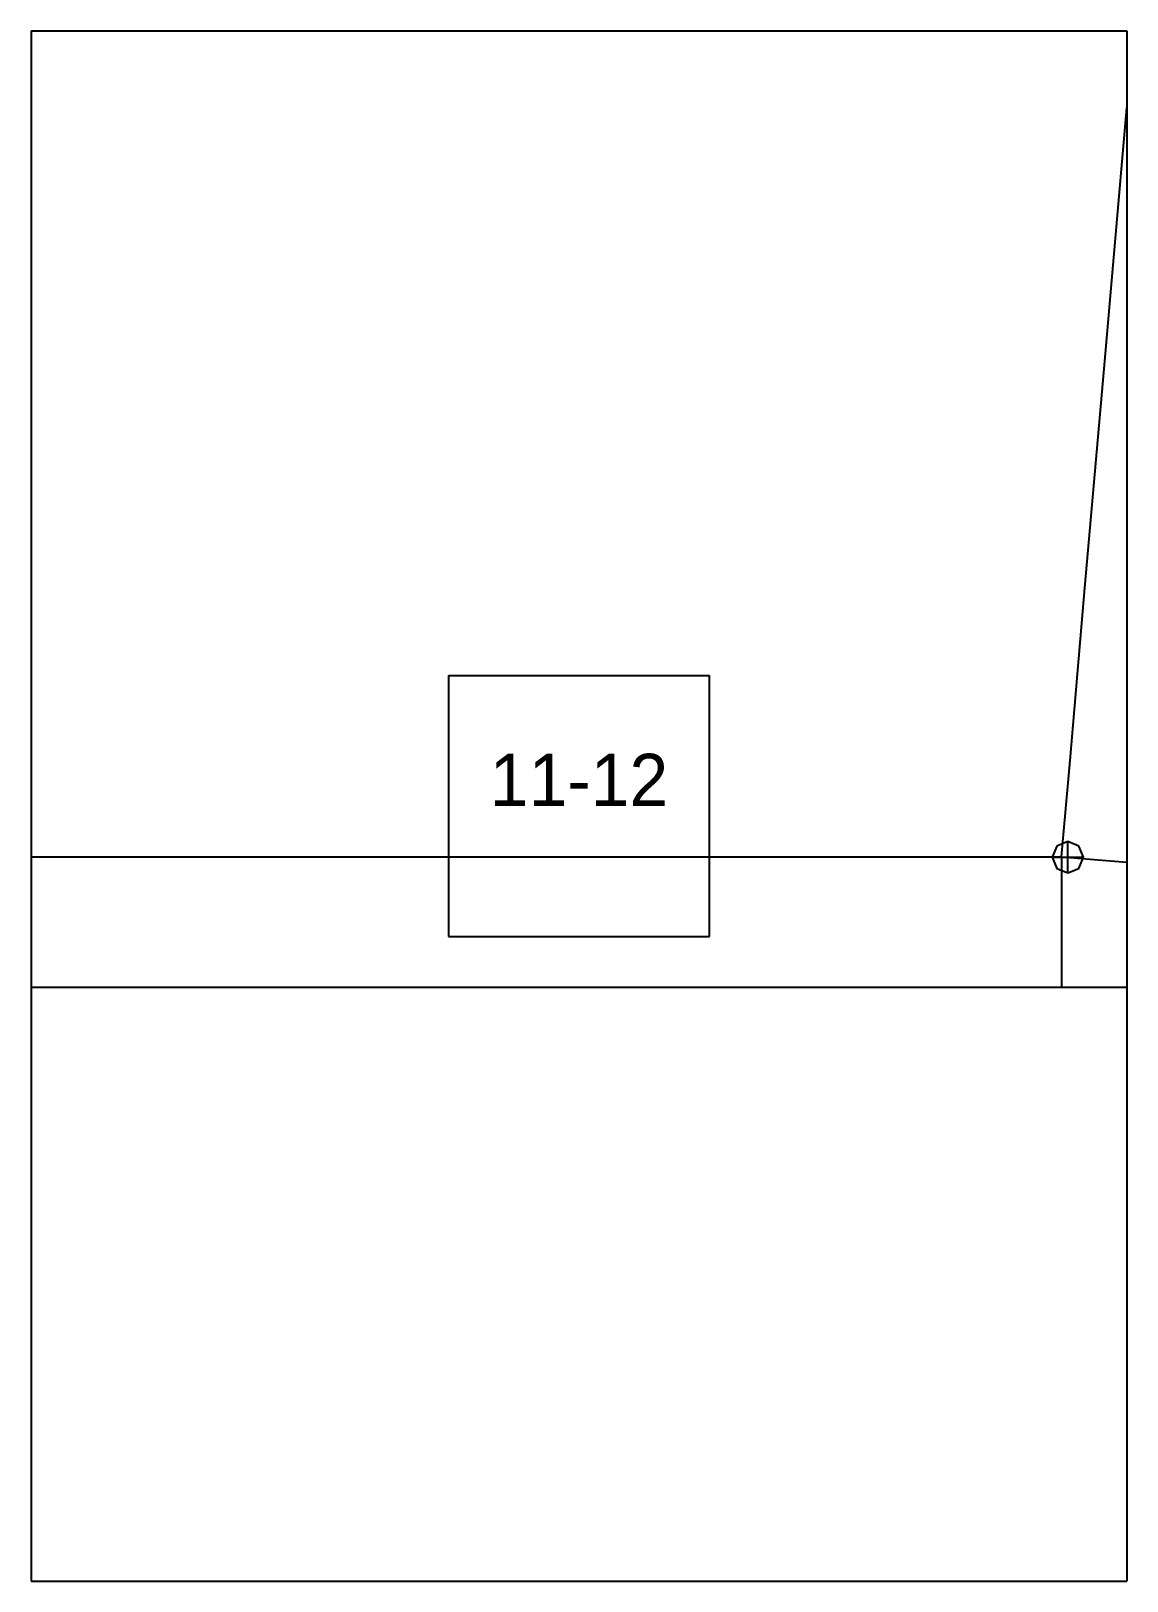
# Paper-space layout 'Plan 11-12' of a CAD drawing. Header units: metres, sheet in millimetres. Extents: x 0 to 210, y 0 to 297.
# The model-space entities are those that its viewports show. They can reach past a viewport. Long polylines and large blocks are cut down to what shows.
import ezdxf
from ezdxf.enums import TextEntityAlignment as Align

# ---------------------------------------------------------------- set-up
doc = ezdxf.new("R2010")
doc.units = ezdxf.units.M
for name, color, linetype in [('default', 7, 'Continuous'), ('TEXTLAYER', 7, 'Continuous'), ('VIEWPORTS', 7, 'Continuous')]:
    doc.layers.add(name, color=color, linetype=linetype)

msp = doc.modelspace()

# ---------------------------------------------------------------- linework, layer by layer
at = {"color": 9}
for p, q in [((2310, -2673), (2310, -2970)), ((2310, -2673), (2310, -2970)), ((2520, -2673), (2520, -2970)), ((2520, -2673), (2520, -2970)), ((2100, -2970), (2310, -2970)), ((2100, -2970), (2310, -2970)), ((2310, -2970), (2520, -2970)), ((2310, -2970), (2310, -3267)), ((2310, -2970), (2520, -2970)), ((2310, -2970), (2310, -3267)), ((2520, -2970), (2730, -2970)), ((2520, -2970), (2520, -3267)), ((2520, -2970), (2730, -2970)), ((2520, -2970), (2520, -3267)), ((2390, -3093.5), (2440, -3093.5)), ((2390, -3093.5), (2390, -3143.5)), ((2440, -3143.5), (2440, -3093.5)), ((2390, -3143.5), (2440, -3143.5)), ((2100, -3267), (2310, -3267)), ((2310, -3267), (2520, -3267)), ((2520, -3267), (2730, -3267))]:
    msp.add_line(p, q, dxfattribs=at)
at = {"layer": 'default', "color": 7, "linetype": 'Continuous'}
for p, q in [((2519.86, -2986.18), (2524.96, -2932.37)), ((2515.6, -3034.74), (2519.86, -2986.18)), ((2511.95, -3076.67), (2515.6, -3034.74)), ((2509.08, -3109.77), (2511.95, -3076.67)), ((2507.47, -3128.23), (2509.08, -3109.77)), ((2506.55, -3126.21), (2505.67, -3128.33)), ((2508.67, -3125.33), (2506.55, -3126.21)), ((2510.79, -3126.21), (2508.67, -3125.33)), ((2508.67, -3131.33), (2508.67, -3125.33)), ((2511.67, -3128.33), (2510.79, -3126.21)), ((2161.27, -3128.23), (2507.47, -3128.23)), ((2505.67, -3128.33), (2506.55, -3130.45)), ((2505.67, -3128.33), (2511.67, -3128.33)), ((2507.47, -3128.23), (2507.47, -3153.23)), ((2507.47, -3128.23), (2522.42, -3129.45)), ((2510.79, -3130.45), (2511.67, -3128.33)), ((2522.42, -3129.45), (2520.36, -3153.23)), ((2506.55, -3130.45), (2508.67, -3131.33)), ((2508.67, -3131.33), (2510.79, -3130.45)), ((2161.27, -3153.23), (2507.47, -3153.23)), ((2507.47, -3153.23), (2520.36, -3153.23))]:
    msp.add_line(p, q, dxfattribs=at)

# ---------------------------------------------------------------- texts
at = {"layer": 'TEXTLAYER', "color": 1}
msp.add_text('11-12', height=10, dxfattribs=at).set_placement((2415, -3118.5), align=Align.CENTER)

psp = doc.layouts.new('Plan 11-12')

# ---------------------------------------------------------------- viewports
at = {"layer": 'VIEWPORTS'}
psp.add_viewport(center=(105, 148.5), size=(210, 297), view_center_point=(2415, -3118.5), view_height=297, dxfattribs=at)

doc.saveas('drawing.dxf')
